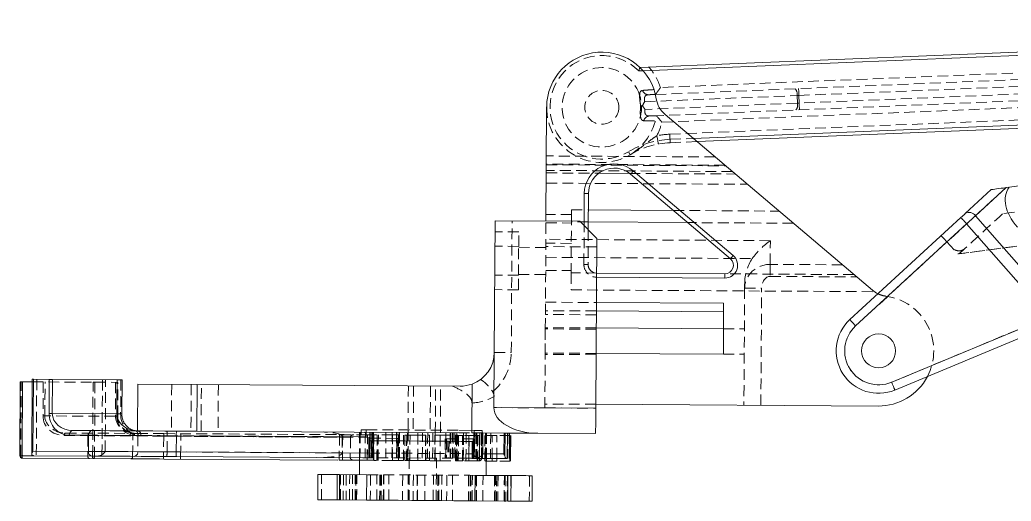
# Model space of a CAD drawing. Header units: millimetres. Extents: x 0 to 1189, y 0 to 841.
# Drawn here: x 388.4 to 505.3, y 508.9 to 565.6 of the extents above; entities that cross this region are included whole.
import ezdxf

# ---------------------------------------------------------------- set-up
doc = ezdxf.new("R2010")
doc.units = ezdxf.units.MM
doc.linetypes.add('HIDDEN', pattern=[1.905, 1.27, -0.635])

msp = doc.modelspace()

# ---------------------------------------------------------------- linework, layer by layer
at = {"color": 7, "linetype": 'Continuous', "lineweight": 15}
for p, q in [((461.53, 559.95), (599.04, 565.57)), ((599.23, 565.17), (461.9, 559.57)), ((467.81, 551.6), (583.73, 556.33)), ((450.53, 555.3), (450.45, 541.85)), ((579.4, 555.76), (468.26, 551.22)), ((464.48, 554.42), (488.95, 533.7)), ((456.67, 547.5), (460.3, 547.47)), ((472.19, 537.41), (460.41, 547.39)), ((460.73, 547.77), (472.51, 537.79)), ((504.69, 545.8), (501.09, 542.48)), ((505.07, 545.85), (504.69, 545.8)), ((455.47, 545.11), (455.44, 540.82)), ((499.88, 542.75), (502.93, 545.56)), ((486.28, 530.25), (499.36, 542.28)), ((501.09, 542.48), (510.88, 531.31)), ((444.45, 541.89), (444.36, 526.39)), ((444.45, 541.89), (454.45, 541.83)), ((456.44, 539.82), (454.45, 541.83)), ((500.04, 541.54), (486.95, 529.51)), ((509.66, 530.56), (500.04, 541.54)), ((456.44, 539.82), (456.32, 519.82)), ((456.41, 535.74), (471.54, 535.65)), ((471.54, 535.15), (456.41, 535.24)), ((456.39, 532.27), (471.39, 532.18)), ((471.36, 526.18), (471.39, 532.18)), ((471.39, 531.18), (456.39, 531.27)), ((491.2, 522.87), (509.66, 530.56)), ((510.05, 529.63), (491.58, 521.95)), ((471.37, 529.18), (456.38, 529.27)), ((444.36, 526.39), (444.32, 519.89)), ((471.36, 526.18), (456.36, 526.27)), ((388.48, 522.93), (388.43, 514.23)), ((388.75, 522.92), (388.7, 514.22)), ((388.75, 522.92), (389.89, 522.92)), ((389.89, 523.22), (389.84, 514.42)), ((390.02, 523.22), (389.97, 514.77)), ((390.02, 523.22), (391.89, 523.21)), ((391.87, 519.21), (391.89, 523.21)), ((392.27, 523.2), (392.25, 519.2)), ((392.27, 523.2), (399.89, 523.16)), ((399.87, 519.16), (399.89, 523.16)), ((400.45, 519.15), (400.48, 523.15)), ((402.33, 522.64), (402.3, 517.14)), ((402.33, 522.64), (409.33, 522.6)), ((409.3, 517.1), (409.33, 522.6)), ((409.33, 522.6), (440.33, 522.41)), ((441.74, 522.66), (441.7, 517.2)), ((489.62, 520.07), (456.32, 520.27)), ((392.25, 519.2), (399.87, 519.16)), ((444.32, 519.89), (456.32, 519.82)), ((396.53, 516.63), (394.25, 516.64)), ((394.67, 517.19), (396.95, 517.17)), ((396.52, 514.73), (396.53, 516.63)), ((406.88, 516.57), (406.87, 514.66)), ((429.26, 516.43), (406.88, 516.57)), ((406.89, 517.11), (409.3, 517.1)), ((409.3, 517.1), (440.17, 516.91)), ((429.27, 516.98), (429.26, 516.43)), ((440.18, 517.21), (441.98, 517.2)), ((441.97, 514.45), (441.99, 516.9)), ((441.98, 517.2), (441.98, 516.9)), ((441.98, 517.2), (442.18, 517.2)), ((441.99, 516.9), (441.98, 516.9)), ((442.63, 514.06), (442.65, 516.9)), ((443, 514.45), (443.02, 516.9)), ((445.51, 516.88), (443.02, 516.9)), ((445.51, 516.88), (445.49, 514.43)), ((445.62, 516.88), (445.6, 514.23)), ((445.91, 516.88), (445.89, 513.88)), ((445.91, 516.88), (449.5, 516.86)), ((446.16, 516.88), (446.15, 513.88)), ((446.19, 513.58), (446.21, 516.58)), ((446.27, 513.88), (446.29, 516.58)), ((456.3, 516.82), (449.5, 516.86)), ((429.6, 515.98), (429.58, 513.98)), ((429.68, 515.98), (429.66, 513.98)), ((441.74, 515.9), (441.73, 513.9)), ((441.84, 513.9), (441.85, 515.9)), ((389.97, 514.77), (396.52, 514.73)), ((396.93, 514.17), (390.04, 514.22)), ((443, 514.45), (445.49, 514.43)), ((397.04, 513.87), (388.72, 513.92)), ((401.53, 513.85), (397.04, 513.87)), ((425.9, 513.7), (405.4, 513.82)), ((428.87, 513.98), (406.89, 514.11)), ((426.08, 514), (426.08, 513.7)), ((426.47, 514), (426.47, 513.7)), ((428.47, 513.98), (428.46, 511.98)), ((445.78, 513.88), (442.7, 513.9)), ((443.4, 511.89), (443.41, 513.89)), ((443.41, 513.59), (444.11, 513.59)), ((444.11, 513.59), (444.11, 513.89)), ((444.64, 513.59), (444.64, 513.89)), ((444.99, 513.59), (446.19, 513.58)), ((423.54, 509.01), (423.56, 512.01)), ((425.83, 509), (425.85, 512)), ((426.11, 509), (426.12, 512)), ((426.12, 512), (429.33, 511.98)), ((429.31, 508.98), (429.33, 511.98)), ((442.07, 508.9), (442.09, 511.9)), ((442.09, 511.9), (445.95, 511.88)), ((445.94, 508.88), (445.95, 511.88)), ((446.34, 511.88), (446.32, 508.88)), ((448.81, 508.86), (448.83, 511.86)), ((426.11, 509), (429.31, 508.98)), ((442.07, 508.9), (445.94, 508.88))]:
    msp.add_line(p, q, dxfattribs=at)
at = {"color": 7, "linetype": 'HIDDEN', "lineweight": 0}
for p, q in [((463.35, 556.77), (597.48, 562.25)), ((596.83, 563.02), (463.95, 557.6)), ((480.26, 556.66), (598.21, 561.48)), ((461.38, 559.54), (461.53, 559.95)), ((598.25, 560.58), (480.3, 555.76)), ((461.9, 559.57), (461.38, 559.54)), ((597.59, 559.75), (463.46, 554.27)), ((464.12, 553.5), (596.99, 558.93)), ((597.65, 557.5), (465.04, 552.09)), ((462.09, 555.92), (480.05, 556.65)), ((480.05, 556.65), (480.09, 555.75)), ((480.3, 555.76), (480.26, 556.66)), ((480.09, 555.75), (462.13, 555.02)), ((465.07, 551.49), (467.81, 551.6)), ((465.08, 551.09), (465.07, 551.49)), ((468.26, 551.22), (465.08, 551.09)), ((470.39, 549.41), (450.5, 549.53)), ((460.16, 550.03), (460.36, 549.68)), ((471.54, 548.44), (450.49, 548.57)), ((450.49, 548.49), (471.63, 548.37)), ((472.42, 547.69), (450.49, 547.83)), ((450.49, 547.53), (456.67, 547.5)), ((460.3, 547.47), (472.77, 547.4)), ((450.48, 546.33), (474.2, 546.19)), ((486.95, 529.51), (504.66, 545.79)), ((530.24, 546.18), (504.27, 542.71)), ((453.46, 542.63), (450.46, 542.65)), ((453.46, 542.63), (453.41, 535.75)), ((453.46, 543.18), (453.46, 542.63)), ((453.46, 543.18), (455.46, 543.17)), ((465.46, 543.11), (477.93, 543.03)), ((446.36, 526.38), (446.45, 541.88)), ((450.38, 530.85), (450.45, 541.85)), ((450.45, 541.65), (453.45, 541.63)), ((455.45, 541.75), (453.45, 541.76)), ((454.92, 536.75), (454.95, 541.33)), ((479.61, 541.61), (467.14, 541.68)), ((447.24, 540.58), (444.44, 540.6)), ((447.23, 538.88), (447.24, 540.58)), ((455.44, 540.82), (455.42, 536.74)), ((447.23, 538.88), (444.43, 538.89)), ((447.21, 535.47), (447.23, 538.88)), ((450.43, 538.75), (447.23, 538.77)), ((456.43, 538.82), (450.43, 538.85)), ((476.9, 539.55), (450.44, 539.71)), ((453.44, 539.23), (450.44, 539.25)), ((476.88, 536.76), (476.9, 539.55)), ((486.95, 529.51), (497.72, 539.41)), ((497.72, 539.41), (499.04, 537.98)), ((499.04, 537.98), (513.03, 539.85)), ((513.03, 539.85), (499.13, 537.99)), ((450.43, 537.59), (474.77, 537.44)), ((485.4, 536.71), (476.88, 536.76)), ((447.21, 535.47), (444.41, 535.49)), ((447.2, 533.77), (447.21, 535.47)), ((447.21, 535.57), (450.41, 535.55)), ((450.42, 536.05), (453.42, 536.03)), ((456.41, 535.74), (453.41, 535.75)), ((486.76, 535.55), (471.54, 535.65)), ((476.88, 535.34), (487.08, 535.28)), ((473.87, 534.45), (473.87, 533.95)), ((447.2, 533.77), (444.4, 533.78)), ((453.4, 533.75), (489.16, 533.54)), ((473.87, 533.95), (473.78, 520.16)), ((475.78, 520.15), (475.87, 533.94)), ((450.39, 532.3), (456.39, 532.27)), ((450.37, 529.15), (450.38, 530.85)), ((456.38, 530.82), (450.38, 530.85)), ((456.39, 531.27), (450.39, 531.3)), ((511.42, 531.29), (491.2, 522.87)), ((450.36, 526.15), (450.37, 529.15)), ((450.37, 529.15), (450.36, 526.3)), ((456.37, 529.12), (450.37, 529.15)), ((456.38, 529.27), (450.38, 529.3)), ((471.37, 529.18), (473.84, 529.16)), ((450.32, 519.85), (450.36, 526.15)), ((456.36, 526.27), (450.36, 526.3)), ((456.36, 526.12), (450.36, 526.15)), ((471.36, 526.18), (473.82, 526.16)), ((388.53, 514.23), (388.59, 522.93)), ((389.89, 522.92), (397.06, 522.87)), ((390.42, 523.21), (390.37, 514.21)), ((391.19, 522.91), (391.16, 518.91)), ((391.38, 518.91), (391.4, 522.91)), ((397.01, 514.17), (397.06, 522.87)), ((397.28, 522.87), (397.23, 514.17)), ((397.28, 522.87), (399.88, 522.86)), ((398.17, 523.17), (398.11, 514.33)), ((398.49, 514.72), (398.54, 523.17)), ((399.72, 522.86), (399.69, 518.86)), ((399.86, 518.86), (399.88, 522.86)), ((399.97, 518.86), (399.99, 522.86)), ((400.34, 523.15), (400.31, 519.15)), ((406.33, 522.62), (406.3, 517.12)), ((408.63, 522.6), (408.6, 517.1)), ((409.8, 517.1), (409.83, 522.6)), ((411.83, 522.59), (411.8, 517.09)), ((434.23, 522.45), (434.2, 516.95)), ((434.83, 522.45), (434.8, 516.95)), ((436.83, 522.43), (436.8, 516.93)), ((437.4, 516.93), (437.43, 522.43)), ((438, 516.93), (438.03, 522.43)), ((456.32, 520.27), (450.32, 520.3)), ((399.69, 518.86), (391.38, 518.91)), ((450.32, 519.85), (444.32, 519.89)), ((450.32, 519.85), (456.32, 519.82)), ((393.64, 516.59), (396.45, 516.58)), ((393.83, 516.89), (402.24, 516.84)), ((396.45, 516.58), (396.44, 514.18)), ((401.55, 516.91), (402.24, 516.84)), ((401.72, 514.15), (401.74, 516.61)), ((402.39, 516.54), (401.74, 516.61)), ((402.35, 516.62), (402.33, 514.69)), ((402.35, 516.62), (402.7, 516.59)), ((405.42, 516.82), (425.92, 516.7)), ((405.78, 514.67), (405.79, 516.57)), ((405.79, 516.57), (426.44, 516.45)), ((426.1, 516.7), (426.08, 514)), ((426.49, 516.7), (426.47, 514)), ((428.46, 516.98), (428.45, 513.98)), ((428.54, 516.98), (428.52, 513.98)), ((428.68, 516.98), (428.67, 516.68)), ((428.68, 517.28), (428.68, 516.98)), ((429.16, 516.98), (429.14, 513.98)), ((429.27, 517.28), (429.27, 516.98)), ((429.27, 517.28), (440.18, 517.21)), ((429.38, 513.68), (429.4, 516.68)), ((429.39, 513.68), (429.4, 516.68)), ((429.66, 513.98), (429.68, 516.98)), ((429.74, 516.98), (429.73, 516.38)), ((429.9, 513.98), (429.92, 516.98)), ((430.02, 516.98), (430, 513.98)), ((430.1, 513.97), (430.12, 516.97)), ((430.14, 516.67), (430.13, 513.67)), ((430.14, 513.67), (430.16, 516.67)), ((430.54, 516.67), (430.52, 513.67)), ((430.53, 513.67), (430.55, 516.67)), ((430.67, 513.67), (430.69, 516.67)), ((431.58, 516.97), (431.56, 513.97)), ((432.29, 513.96), (432.31, 516.96)), ((432.35, 513.66), (432.37, 516.66)), ((432.83, 516.96), (432.81, 513.96)), ((432.87, 516.96), (432.85, 513.96)), ((433.07, 516.66), (433.05, 513.66)), ((433.14, 513.96), (433.16, 516.96)), ((433.2, 516.96), (433.18, 513.96)), ((433.18, 513.96), (433.2, 516.96)), ((433.64, 513.65), (433.66, 516.65)), ((433.83, 516.65), (433.81, 513.65)), ((434.03, 516.65), (434.01, 513.65)), ((434.03, 513.65), (434.04, 516.65)), ((434.11, 516.95), (434.09, 513.95)), ((434.2, 517.25), (434.18, 513.95)), ((434.4, 513.65), (434.42, 516.65)), ((435.34, 516.94), (435.32, 513.94)), ((435.33, 513.64), (435.35, 516.64)), ((435.87, 513.94), (435.88, 516.94)), ((436.23, 513.64), (436.25, 516.64)), ((436.25, 516.64), (436.23, 513.64)), ((436.28, 513.64), (436.29, 516.64)), ((436.51, 516.94), (436.49, 513.94)), ((436.72, 516.63), (436.71, 513.64)), ((437.09, 513.93), (437.11, 516.93)), ((437.33, 513.63), (437.34, 516.63)), ((437.38, 513.93), (437.4, 517.23)), ((437.99, 516.63), (437.97, 513.63)), ((438.64, 516.92), (438.62, 513.92)), ((439.17, 516.92), (439.15, 513.92)), ((439.22, 516.92), (439.21, 513.92)), ((439.42, 513.92), (439.44, 516.92)), ((439.52, 516.92), (439.5, 513.92)), ((439.7, 513.92), (439.72, 516.92)), ((439.79, 513.62), (439.81, 516.62)), ((439.92, 516.62), (439.9, 513.62)), ((439.96, 516.92), (439.94, 513.92)), ((439.99, 513.62), (440.01, 516.62)), ((440.13, 516.61), (440.11, 513.61)), ((440.17, 516.91), (441.7, 516.9)), ((440.6, 513.61), (440.61, 516.61)), ((440.63, 513.61), (440.65, 516.61)), ((440.69, 513.91), (440.71, 516.91)), ((440.7, 513.61), (440.72, 516.61)), ((441.04, 516.91), (441.02, 513.91)), ((441.36, 516.61), (441.35, 513.61)), ((441.7, 517.2), (441.7, 516.9)), ((441.7, 516.9), (441.98, 516.9)), ((441.94, 516.9), (441.92, 513.9)), ((441.99, 513.9), (442.01, 516.9)), ((442.19, 516.9), (442.17, 513.9)), ((442.3, 516.9), (442.28, 513.9)), ((442.34, 516.6), (442.32, 513.6)), ((442.38, 516.6), (442.36, 513.6)), ((442.58, 513.6), (442.59, 516.6)), ((442.62, 513.6), (442.64, 516.6)), ((442.83, 513.9), (442.85, 516.9)), ((442.86, 516.6), (442.85, 513.9)), ((442.89, 516.9), (442.87, 513.9)), ((442.89, 516.9), (442.87, 513.9)), ((442.91, 513.9), (442.92, 516.9)), ((442.92, 516.6), (442.93, 516.9)), ((442.93, 516.9), (442.93, 517.2)), ((442.97, 513.9), (442.99, 516.9)), ((443.25, 516.6), (443.23, 513.6)), ((443.31, 516.9), (443.29, 513.9)), ((443.33, 513.9), (443.34, 516.9)), ((443.44, 516.89), (443.42, 513.89)), ((443.43, 513.89), (443.44, 516.59)), ((443.93, 516.89), (443.91, 513.89)), ((444.11, 513.89), (444.12, 516.59)), ((444.64, 513.89), (444.66, 516.59)), ((445.01, 516.59), (446.21, 516.58)), ((445.68, 516.88), (445.91, 516.88)), ((445.97, 516.88), (445.96, 513.88)), ((405.39, 516.52), (405.37, 514.12)), ((427.4, 516.39), (405.39, 516.52)), ((407.38, 514.11), (407.4, 516.51)), ((407.4, 516.51), (429.73, 516.38)), ((426.44, 516.45), (426.43, 514.55)), ((427.4, 516.39), (427.38, 513.99)), ((429.58, 516.28), (429.56, 513.98)), ((432.87, 516.26), (429.58, 516.28)), ((429.73, 516.28), (429.72, 513.98)), ((429.89, 515.98), (429.88, 513.98)), ((430.03, 515.98), (430.02, 513.98)), ((430.12, 515.97), (430.11, 513.97)), ((432.87, 516.26), (432.86, 513.96)), ((433.03, 516.26), (432.87, 516.26)), ((432.89, 515.96), (432.88, 513.96)), ((433.03, 516.26), (433.02, 513.96)), ((433.03, 515.96), (433.02, 513.96)), ((438.56, 516.22), (438.55, 513.92)), ((441.86, 516.2), (438.56, 516.22)), ((438.72, 516.22), (438.71, 513.92)), ((438.88, 515.92), (438.87, 513.92)), ((439.02, 515.92), (439.01, 513.92)), ((441.38, 515.91), (441.37, 513.91)), ((441.86, 516.2), (441.84, 513.9)), ((441.85, 515.9), (441.87, 515.9)), ((442.01, 516.2), (441.86, 516.2)), ((441.87, 515.9), (441.86, 513.9)), ((441.87, 515.9), (442.01, 515.9)), ((442.01, 516.2), (442, 513.9)), ((442.01, 515.9), (442, 513.9)), ((390.04, 514.22), (388.53, 514.23)), ((402.33, 514.69), (398.49, 514.72)), ((426.43, 514.55), (405.78, 514.67)), ((429.59, 514.53), (441.84, 514.45)), ((441.37, 513.91), (430.11, 513.97)), ((434.18, 513.95), (434.18, 513.65)), ((434.34, 513.95), (434.31, 508.95)), ((435.33, 513.64), (436.23, 513.64)), ((437.38, 513.63), (437.38, 513.93)), ((437.51, 508.93), (437.54, 513.93)), ((443.23, 513.6), (443.76, 513.59)), ((423.97, 509.01), (423.99, 512.01)), ((426.21, 512), (426.19, 509)), ((426.21, 509), (426.23, 512)), ((426.57, 512), (426.55, 509)), ((426.9, 511.99), (426.88, 508.99)), ((427.29, 508.99), (427.31, 511.99)), ((427.64, 508.99), (427.66, 511.99)), ((427.94, 508.99), (427.96, 511.99)), ((428.03, 511.99), (428.01, 508.99)), ((428.13, 508.99), (428.15, 511.99)), ((429.76, 511.98), (429.51, 511.98)), ((429.76, 511.98), (429.74, 508.98)), ((430.5, 508.97), (430.52, 511.97)), ((430.86, 511.97), (430.84, 508.97)), ((431, 511.97), (430.98, 508.97)), ((431.05, 511.97), (431.03, 508.97)), ((431.27, 508.97), (431.29, 511.97)), ((431.32, 508.97), (431.34, 511.97)), ((431.92, 508.96), (431.94, 511.96)), ((433.56, 511.95), (433.54, 508.95)), ((434.19, 508.95), (434.21, 511.95)), ((434.82, 511.95), (434.8, 508.95)), ((435.28, 511.94), (435.27, 508.94)), ((435.3, 508.94), (435.32, 511.94)), ((435.3, 508.94), (435.32, 511.94)), ((436.18, 511.94), (436.17, 508.94)), ((437.16, 508.93), (437.18, 511.93)), ((437.72, 511.93), (437.7, 508.93)), ((437.73, 511.93), (437.71, 508.93)), ((437.82, 508.93), (437.83, 511.93)), ((438.14, 508.93), (438.16, 511.93)), ((438.75, 511.92), (438.74, 508.92)), ((439.42, 508.92), (439.44, 511.92)), ((441.33, 511.91), (441.31, 508.91)), ((441.53, 511.91), (441.51, 508.91)), ((441.61, 511.91), (441.6, 508.91)), ((441.75, 508.9), (441.77, 511.9)), ((442.21, 508.9), (442.23, 511.9)), ((442.26, 511.9), (442.24, 508.9)), ((442.24, 508.9), (442.26, 511.9)), ((443.01, 508.9), (443.03, 511.9)), ((444.4, 511.89), (444.38, 508.89)), ((444.47, 508.89), (444.49, 511.89)), ((444.64, 511.89), (444.62, 508.89)), ((444.8, 511.89), (444.78, 508.89)), ((445.52, 508.88), (445.54, 511.88)), ((445.72, 511.88), (445.54, 511.88)), ((445.65, 511.88), (445.64, 508.88)), ((445.9, 511.88), (445.88, 508.88)), ((445.89, 508.88), (445.91, 511.88)), ((446.32, 511.88), (446.3, 508.88)), ((448.5, 511.86), (448.48, 508.86)), ((429.74, 508.98), (429.49, 508.98)), ((445.7, 508.88), (445.52, 508.88))]:
    msp.add_line(p, q, dxfattribs=at)
at = {"color": 8, "linetype": 'Continuous', "lineweight": 15}
for p, q in [((454.95, 541.33), (454.97, 545.12)), ((455.46, 543.17), (465.46, 543.11)), ((467.14, 541.68), (455.45, 541.75)), ((388.7, 514.22), (390.04, 514.22)), ((406.87, 514.66), (429.59, 514.53)), ((441.84, 514.45), (441.97, 514.45))]:
    msp.add_line(p, q, dxfattribs=at)
at = {"color": 7, "linetype": 'HIDDEN', "lineweight": 0, "flags": 128}
for points in [[(480.23, 557.46), (480.23, 557.45), (480.23, 557.4), (480.23, 557.33), (480.24, 557.23), (480.24, 557.11), (480.25, 556.97), (480.25, 556.82), (480.26, 556.66)], [(480.05, 556.65), (480.08, 556.65), (480.1, 556.66), (480.13, 556.66), (480.16, 556.66), (480.18, 556.66), (480.21, 556.66), (480.23, 556.66), (480.26, 556.66)], [(480.09, 555.75), (480.11, 555.76), (480.14, 555.76), (480.17, 555.76), (480.19, 555.76), (480.22, 555.76), (480.24, 555.76), (480.27, 555.76), (480.3, 555.76)], [(480.3, 555.76), (480.3, 555.61), (480.31, 555.46), (480.31, 555.32), (480.32, 555.2), (480.32, 555.1), (480.33, 555.02), (480.33, 554.98), (480.33, 554.96)], [(463.7, 550.93), (463.7, 550.95), (463.69, 551.01), (463.67, 551.1), (463.65, 551.22), (463.62, 551.37), (463.59, 551.54), (463.56, 551.73), (463.52, 551.92)], [(465.08, 551.09), (465.08, 551.11), (465.08, 551.16), (465.08, 551.26), (465.07, 551.38), (465.06, 551.53), (465.06, 551.71), (465.05, 551.89), (465.04, 552.09)], [(504.27, 542.71), (504.18, 542.64), (503.94, 542.41), (503.54, 542.04), (502.99, 541.54), (502.33, 540.93), (501.56, 540.22), (500.71, 539.44), (499.81, 538.61)], [(497.72, 539.41), (497.59, 539.55), (497.46, 539.69), (497.34, 539.82), (497.24, 539.93), (497.16, 540.02), (497.09, 540.09), (497.06, 540.13), (497.04, 540.15)], [(499.81, 538.61), (499.58, 538.41), (499.36, 538.2), (499.13, 537.99)], [(454.92, 536.75), (455.02, 536.75), (455.11, 536.74), (455.2, 536.74), (455.27, 536.74), (455.34, 536.74), (455.38, 536.74), (455.41, 536.74), (455.42, 536.74)], [(476.88, 536.76), (476.88, 536.61), (476.88, 536.46), (476.88, 536.29), (476.88, 536.11), (476.88, 535.93), (476.88, 535.74), (476.88, 535.54), (476.88, 535.34)], [(453.41, 535.75), (453.41, 535.36), (453.41, 534.99), (453.41, 534.64), (453.41, 534.34), (453.4, 534.09), (453.4, 533.91), (453.4, 533.79), (453.4, 533.75)], [(473.87, 533.95), (473.91, 533.95), (474.02, 533.95), (474.2, 533.95), (474.45, 533.95), (474.76, 533.94), (475.1, 533.94), (475.48, 533.94), (475.87, 533.94)], [(486.28, 530.25), (486.29, 530.23), (486.33, 530.19), (486.39, 530.12), (486.47, 530.03), (486.58, 529.92), (486.69, 529.79), (486.82, 529.65), (486.95, 529.51)], [(486.28, 530.25), (486.29, 530.23), (486.33, 530.19), (486.39, 530.12), (486.47, 530.03), (486.58, 529.92), (486.69, 529.79), (486.82, 529.65), (486.95, 529.51)], [(444.36, 526.39), (444.4, 526.39), (444.51, 526.39), (444.69, 526.39), (444.94, 526.39), (445.25, 526.38), (445.59, 526.38), (445.97, 526.38), (446.36, 526.38)], [(397.06, 522.87), (397.09, 522.87), (397.12, 522.87), (397.15, 522.87), (397.18, 522.87), (397.21, 522.87), (397.23, 522.87), (397.26, 522.87), (397.28, 522.87)], [(399.88, 522.86), (399.94, 522.86), (399.98, 522.86), (399.99, 522.86)], [(491.58, 521.95), (491.57, 521.97), (491.55, 522.02), (491.52, 522.11), (491.47, 522.22), (491.41, 522.36), (491.34, 522.52), (491.27, 522.69), (491.2, 522.87)], [(491.58, 521.95), (491.57, 521.97), (491.55, 522.02), (491.52, 522.11), (491.47, 522.22), (491.41, 522.36), (491.34, 522.52), (491.27, 522.69), (491.2, 522.87)], [(391.38, 518.91), (391.35, 518.91), (391.32, 518.91), (391.29, 518.91), (391.26, 518.91), (391.24, 518.91), (391.21, 518.91), (391.18, 518.91), (391.16, 518.91)], [(399.69, 518.86), (399.78, 518.86), (399.85, 518.86), (399.86, 518.86)], [(399.97, 518.86), (399.95, 518.86), (399.92, 518.86), (399.86, 518.86)], [(393.83, 516.89), (393.8, 516.89), (393.76, 516.87), (393.73, 516.84), (393.7, 516.81), (393.67, 516.76), (393.65, 516.71), (393.64, 516.65), (393.64, 516.59)], [(396.64, 516.88), (396.61, 516.87), (396.57, 516.85), (396.54, 516.83), (396.51, 516.79), (396.48, 516.74), (396.47, 516.69), (396.45, 516.64), (396.45, 516.58)], [(396.45, 516.58), (397.62, 516.57), (398.88, 516.56), (400.2, 516.56), (401.58, 516.55), (403.01, 516.54), (404.46, 516.53), (405.93, 516.52), (407.4, 516.51)], [(401.55, 516.91), (401.6, 516.91), (401.64, 516.9), (401.67, 516.88), (401.7, 516.84), (401.72, 516.79), (401.74, 516.74), (401.74, 516.68), (401.74, 516.61)], [(401.93, 517.17), (402.02, 517.17), (402.1, 517.14), (402.18, 517.09), (402.24, 517.03), (402.29, 516.94), (402.33, 516.84), (402.34, 516.73), (402.35, 516.62)], [(402.24, 516.84), (402.27, 516.84), (402.3, 516.82), (402.33, 516.79), (402.35, 516.75), (402.37, 516.71), (402.38, 516.66), (402.39, 516.6), (402.39, 516.54)], [(402.24, 516.84), (402.61, 516.84), (402.98, 516.84), (403.37, 516.84), (403.77, 516.83), (404.18, 516.83), (404.59, 516.83), (405, 516.83), (405.42, 516.82)], [(405.39, 516.52), (405, 516.53), (404.61, 516.53), (404.22, 516.53), (403.84, 516.53), (403.46, 516.54), (403.09, 516.54), (402.74, 516.54), (402.39, 516.54)], [(402.7, 516.59), (403.03, 516.59), (403.38, 516.59), (403.75, 516.58), (404.13, 516.58), (404.53, 516.58), (404.95, 516.58), (405.37, 516.57), (405.79, 516.57)], [(428.68, 517.28), (428.8, 517.28), (429.27, 517.28)], [(430.16, 516.67), (430.06, 516.68), (429.97, 516.68), (429.87, 516.68), (429.78, 516.68), (429.68, 516.68), (429.59, 516.68), (429.49, 516.68), (429.4, 516.68)], [(432.37, 516.66), (432.42, 516.66), (432.49, 516.66), (432.57, 516.66), (432.67, 516.66), (432.76, 516.66), (432.87, 516.66), (432.97, 516.66), (433.07, 516.66)], [(435.35, 516.64), (435.23, 516.64), (435.11, 516.64), (435, 516.65), (434.88, 516.65), (434.77, 516.65), (434.65, 516.65), (434.54, 516.65), (434.42, 516.65)], [(436.47, 516.64), (436.53, 516.64), (436.62, 516.64), (436.72, 516.63)], [(437.34, 516.63), (437.45, 516.63), (437.55, 516.63), (437.65, 516.63), (437.74, 516.63), (437.83, 516.63), (437.9, 516.63), (437.95, 516.63), (437.99, 516.63)], [(440.65, 516.61), (440.55, 516.61), (440.44, 516.61), (440.34, 516.61), (440.24, 516.61), (440.13, 516.61), (440.02, 516.62), (439.92, 516.62), (439.81, 516.62)], [(440.86, 516.61), (440.89, 516.61), (440.99, 516.61), (441.09, 516.61), (441.19, 516.61), (441.28, 516.61), (441.36, 516.61)], [(442.18, 517.2), (442.62, 517.2), (442.91, 517.2), (442.93, 517.2)], [(444.66, 516.59), (444.59, 516.59), (444.53, 516.59), (444.47, 516.59), (444.4, 516.59), (444.33, 516.59), (444.26, 516.59), (444.19, 516.59), (444.12, 516.59)], [(388.53, 514.23), (388.54, 514.17), (388.55, 514.11), (388.56, 514.06), (388.59, 514.01), (388.62, 513.98), (388.65, 513.95), (388.69, 513.93), (388.72, 513.92)], [(405.78, 514.67), (405.29, 514.67), (404.81, 514.68), (404.34, 514.68), (403.89, 514.68), (403.46, 514.69), (403.06, 514.69), (402.68, 514.69), (402.33, 514.69)], [(396.44, 514.18), (396.44, 514.12), (396.45, 514.06), (396.47, 514.01), (396.49, 513.97), (396.52, 513.93), (396.55, 513.9), (396.59, 513.88), (396.63, 513.88)], [(430.14, 513.67), (430.05, 513.68), (429.95, 513.68), (429.85, 513.68), (429.76, 513.68), (429.66, 513.68), (429.57, 513.68), (429.48, 513.68), (429.38, 513.68)], [(430.11, 513.97), (429.97, 513.98), (429.85, 513.98), (429.74, 513.98), (429.66, 513.98)], [(433.05, 513.66), (432.95, 513.66), (432.85, 513.66), (432.75, 513.66), (432.65, 513.66), (432.55, 513.66), (432.47, 513.66), (432.4, 513.66), (432.35, 513.66)], [(433.64, 513.65), (433.57, 513.65), (433.49, 513.65), (433.42, 513.65), (433.34, 513.66), (433.27, 513.66), (433.2, 513.66), (433.12, 513.66), (433.05, 513.66)], [(435.33, 513.64), (435.21, 513.64), (435.1, 513.64), (434.98, 513.65), (434.86, 513.65), (434.75, 513.65), (434.63, 513.65), (434.52, 513.65), (434.4, 513.65)], [(436.71, 513.64), (436.61, 513.64), (436.51, 513.64), (436.43, 513.64), (436.35, 513.64), (436.3, 513.64), (436.26, 513.64), (436.23, 513.64), (436.23, 513.64)], [(437.33, 513.63), (437.25, 513.63), (437.17, 513.63), (437.09, 513.63), (437.02, 513.63), (436.94, 513.63), (436.86, 513.63), (436.78, 513.63), (436.71, 513.64)], [(437.97, 513.63), (437.93, 513.63), (437.88, 513.63), (437.81, 513.63), (437.72, 513.63), (437.63, 513.63), (437.53, 513.63), (437.43, 513.63), (437.33, 513.63)], [(440.63, 513.61), (440.53, 513.61), (440.43, 513.61), (440.32, 513.61), (440.22, 513.61), (440.11, 513.61), (440.01, 513.62), (439.9, 513.62), (439.79, 513.62)], [(441.35, 513.61), (441.26, 513.61), (441.17, 513.61), (441.07, 513.61), (440.97, 513.61), (440.87, 513.61), (440.84, 513.61)], [(441.73, 513.9), (441.72, 513.9), (441.62, 513.91), (441.5, 513.91), (441.37, 513.91)], [(442.09, 511.9), (441.47, 511.91), (440.22, 511.91), (438.77, 511.92), (437.17, 511.93), (435.51, 511.94), (433.88, 511.95), (432.34, 511.96), (430.98, 511.97), (429.87, 511.98), (429.33, 511.98)]]:
    msp.add_lwpolyline(points, dxfattribs=at)
at = {"color": 7, "linetype": 'Continuous', "lineweight": 15, "flags": 128}
for points in [[(460.41, 547.39), (460.42, 547.39), (460.43, 547.41), (460.46, 547.45), (460.5, 547.5), (460.55, 547.55), (460.61, 547.62), (460.67, 547.69), (460.73, 547.77)], [(504.69, 545.8), (504.39, 545.75), (504.09, 545.72), (503.81, 545.68), (503.56, 545.64), (503.35, 545.62), (503.17, 545.59), (503.04, 545.57), (502.96, 545.56), (502.93, 545.56)], [(454.97, 545.12), (455.07, 545.12), (455.16, 545.12), (455.25, 545.12), (455.32, 545.11), (455.39, 545.11), (455.43, 545.11), (455.46, 545.11), (455.47, 545.11)], [(499.36, 542.28), (499.5, 542.41), (499.64, 542.53), (499.77, 542.65), (499.88, 542.75)], [(499.36, 542.28), (499.37, 542.26), (499.41, 542.22), (499.47, 542.15), (499.56, 542.06), (499.66, 541.95), (499.78, 541.82), (499.9, 541.68), (500.04, 541.54)], [(501.09, 542.48), (500.86, 542.28), (500.61, 542.05), (500.33, 541.8), (500.04, 541.54)], [(472.19, 537.41), (472.2, 537.42), (472.22, 537.44), (472.25, 537.47), (472.29, 537.52), (472.33, 537.58), (472.39, 537.64), (472.45, 537.72), (472.51, 537.79)], [(471.54, 535.65), (471.54, 535.64), (471.54, 535.61), (471.54, 535.56), (471.54, 535.5), (471.54, 535.42), (471.54, 535.34), (471.54, 535.24), (471.54, 535.15)], [(486.28, 530.25), (486.29, 530.23), (486.33, 530.19), (486.39, 530.12), (486.47, 530.03), (486.58, 529.92), (486.69, 529.79), (486.82, 529.65), (486.95, 529.51)], [(388.48, 522.93), (388.48, 522.93), (388.49, 522.93), (388.53, 522.93), (388.59, 522.93), (388.67, 522.92), (388.75, 522.92)], [(389.89, 523.22), (389.9, 523.22), (389.94, 523.22), (390.02, 523.22)], [(391.89, 523.21), (391.93, 523.21), (391.97, 523.2), (392.01, 523.2), (392.06, 523.2), (392.11, 523.2), (392.16, 523.2), (392.22, 523.2), (392.27, 523.2)], [(399.89, 523.16), (400.06, 523.16), (400.2, 523.16), (400.33, 523.15), (400.42, 523.15), (400.47, 523.15), (400.48, 523.15)], [(491.58, 521.95), (491.57, 521.97), (491.55, 522.02), (491.52, 522.11), (491.47, 522.22), (491.41, 522.36), (491.34, 522.52), (491.27, 522.69), (491.2, 522.87)], [(392.25, 519.2), (392.19, 519.2), (392.14, 519.2), (392.09, 519.2), (392.04, 519.2), (391.99, 519.2), (391.95, 519.2), (391.9, 519.21), (391.87, 519.21)], [(456.32, 519.82), (456.31, 519.23), (456.31, 518.67), (456.31, 518.15), (456.31, 517.7), (456.3, 517.32), (456.3, 517.05), (456.3, 516.87), (456.3, 516.82)], [(406.88, 516.57), (405.41, 516.57), (403.97, 516.58), (402.57, 516.59), (401.21, 516.6), (399.92, 516.61), (398.7, 516.61), (397.57, 516.62), (396.53, 516.63)], [(396.95, 517.17), (397.94, 517.17), (399.03, 517.16), (400.21, 517.16), (401.45, 517.15), (402.76, 517.14), (404.11, 517.13), (405.5, 517.12), (406.91, 517.11)], [(442.65, 516.9), (442.56, 516.9), (442.48, 516.9), (442.39, 516.9), (442.3, 516.9), (442.21, 516.9), (442.13, 516.9), (442.05, 516.9), (441.99, 516.9)], [(445.91, 516.88), (445.88, 516.88), (445.84, 516.88), (445.81, 516.88), (445.77, 516.88), (445.74, 516.88), (445.7, 516.88), (445.66, 516.88), (445.62, 516.88)], [(429.6, 515.98), (429.6, 515.98), (429.62, 515.98), (429.68, 515.98)], [(429.68, 515.98), (430.79, 515.97), (432.2, 515.96), (433.81, 515.95), (435.53, 515.94), (437.29, 515.93), (438.96, 515.92), (440.48, 515.91), (441.74, 515.9)], [(441.74, 515.9), (441.81, 515.9), (441.85, 515.9), (441.85, 515.9)], [(396.52, 514.73), (397.55, 514.72), (398.69, 514.71), (399.9, 514.71), (401.2, 514.7), (402.55, 514.69), (403.96, 514.68), (405.4, 514.67), (406.87, 514.66)], [(406.89, 514.11), (405.48, 514.12), (404.09, 514.13), (402.74, 514.14), (401.43, 514.15), (400.19, 514.16), (399.01, 514.16), (397.92, 514.17), (396.93, 514.17)], [(397.23, 514.17), (397.23, 514.11), (397.22, 514.06), (397.2, 514.01), (397.17, 513.96), (397.14, 513.92), (397.11, 513.9), (397.07, 513.88), (397.04, 513.87)], [(401.53, 513.85), (401.57, 513.85), (401.6, 513.87), (401.64, 513.9), (401.67, 513.93), (401.69, 513.98), (401.71, 514.03), (401.72, 514.09), (401.72, 514.15)], [(405.4, 513.82), (404.88, 513.83), (404.36, 513.83), (403.85, 513.83), (403.34, 513.84), (402.85, 513.84), (402.39, 513.84), (401.94, 513.84), (401.53, 513.85)], [(426.47, 513.7), (426.42, 513.7), (426.36, 513.7), (426.31, 513.7), (426.26, 513.7), (426.22, 513.7), (426.17, 513.7), (426.12, 513.7), (426.08, 513.7)], [(428.87, 513.98), (428.93, 513.98), (429.66, 513.98)], [(441.73, 513.9), (442.62, 513.9), (442.7, 513.9)], [(444.64, 513.59), (444.58, 513.59), (444.51, 513.59), (444.45, 513.59), (444.38, 513.59), (444.31, 513.59), (444.25, 513.59), (444.18, 513.59), (444.11, 513.59)], [(445.89, 513.88), (445.88, 513.88), (445.86, 513.88), (445.85, 513.88), (445.84, 513.88), (445.82, 513.88), (445.81, 513.88), (445.79, 513.88), (445.78, 513.88)], [(425.85, 512), (425.95, 512), (426.03, 512), (426.11, 512), (426.12, 512)], [(445.95, 511.88), (445.99, 511.88), (446.06, 511.88), (446.14, 511.88), (446.23, 511.88), (446.34, 511.88)], [(426.11, 509), (426.09, 509), (426.02, 509), (425.93, 509), (425.83, 509)], [(429.31, 508.98), (430.28, 508.97), (431.53, 508.97), (433.02, 508.96), (434.65, 508.95), (436.34, 508.94), (438.02, 508.93), (439.58, 508.92), (440.96, 508.91), (442.07, 508.9)], [(446.32, 508.88), (446.22, 508.88), (446.12, 508.88), (446.04, 508.88), (445.97, 508.88), (445.94, 508.88)]]:
    msp.add_lwpolyline(points, dxfattribs=at)
at = {"color": 8, "linetype": 'Continuous', "lineweight": 15, "flags": 128}
for points in [[(399.87, 519.16), (400.03, 519.16), (400.18, 519.16), (400.31, 519.15), (400.4, 519.15), (400.44, 519.15), (400.45, 519.15)], [(388.7, 514.22), (388.61, 514.22), (388.54, 514.23), (388.48, 514.23), (388.44, 514.23), (388.43, 514.23), (388.43, 514.23)]]:
    msp.add_lwpolyline(points, dxfattribs=at)
at = {"color": 7, "linetype": 'HIDDEN', "lineweight": 0}
msp.add_circle((457.03, 555.26), 2, dxfattribs=at)
at = {"color": 7, "linetype": 'Continuous', "lineweight": 15}
msp.add_circle((489.66, 526.57), 2, dxfattribs=at)
for centre, radius, start, end in [((457.03, 555.26), 6.5, 8.7492, 179.6546), ((466.42, 556.71), 3, 188.7492, 229.7421), ((458.47, 545.1), 3.5, 49.7421, 179.6546), ((458.47, 545.1), 3, 49.7421, 179.6546), ((500.34, 541.98), 0.898, 33.8243, 120.9793), ((471.54, 536.65), 1.5, 269.6546, 49.7421), ((471.54, 536.65), 1, 269.6546, 49.7421), ((490.89, 535.99), 3, 229.7421, 244.0931), ((489.66, 526.57), 5, 132.5944, 292.5944), ((489.66, 526.57), 4, 132.5944, 292.5944), ((440.36, 526.41), 4, 290.1714, 359.6546), ((489.66, 526.57), 6.5, 269.6546, 332.3095), ((440.36, 526.41), 4, 269.6546, 290.1714), ((394.75, 516.7), 0.496, 99.1677, 186.7289), ((397.02, 516.69), 0.496, 99.166, 186.7307), ((409.36, 516.69), 2.49, 170.0958, 182.8103), ((388.73, 514.22), 0.3, 179.6546, 269.6546), ((389.58, 514.14), 0.882, 174.8135, 194.4619), ((397.01, 514.66), 0.496, 172.5792, 260.1416), ((409.34, 514.51), 2.48, 176.4924, 189.2194), ((397.89, 514.09), 0.882, 174.816, 194.465), ((406.25, 514.04), 0.882, 174.816, 194.465)]:
    msp.add_arc(centre, radius, start, end, dxfattribs=at)
at = {"color": 7, "linetype": 'HIDDEN', "lineweight": 0}
for centre, radius, start, end in [((457.03, 555.26), 6.1, 44.57, 300.8418), ((457.03, 555.26), 4.68, 17.7379, 346.9386), ((457.03, 555.26), 7.3, 18.6475, 40.3948), ((479.12, 556.8), 0.947, 350.97, 42.7278), ((457.03, 555.26), 4.68, 346.9386, 17.7379), ((462.53, 557.49), 0.752, 198.6727, 271.0975), ((457.03, 555.26), 6.5, 179.6546, 300.8418), ((479.17, 555.53), 0.947, 321.9484, 13.7068), ((457.03, 555.26), 6.5, 300.8418, 351.2508), ((462.7, 553.49), 0.752, 93.5767, 166.0055), ((457.03, 555.26), 7.3, 332.7316, 346.029), ((465.49, 541.1), 11, 92.3383, 100.3184), ((465.49, 541.1), 10.4, 92.3383, 120.8418), ((465.49, 541.1), 10, 92.3383, 120.8418), ((456.42, 536.74), 1.5, 179.6546, 269.6546), ((456.42, 536.74), 1, 179.6546, 269.6546), ((490.89, 535.99), 3, 244.0931, 262.539), ((489.66, 526.57), 6.5, 332.3095, 82.539), ((489.66, 526.57), 4, 132.5944, 292.5944), ((489.66, 526.57), 4, 132.5944, 292.5944), ((440.36, 526.41), 6, 309.2949, 359.6546), ((441.36, 526.41), 6, 273.4956, 299.6546), ((402.22, 516.67), 0.488, 350.82, 76.4923), ((406.27, 516.59), 0.882, 164.8372, 184.4983), ((403.31, 516.72), 2.48, 356.4941, 9.2177), ((406.52, 516.59), 0.883, 354.8151, 14.4603), ((401.84, 514.63), 0.496, 279.1667, 6.7299), ((403.3, 514.55), 2.48, 350.0885, 2.8174), ((406.5, 514.04), 0.883, 344.8536, 4.4823), ((440.14, 513.84), 0.883, 344.8503, 4.4913), ((442.53, 513.9), 0.298, 269.9775, 359.9696), ((442.55, 513.9), 0.299, 269.8976, 359.8995), ((444.68, 513.81), 1.25, 176.2366, 190.0102)]:
    msp.add_arc(centre, radius, start, end, dxfattribs=at)
at = {"color": 7, "linetype": 'Continuous', "lineweight": 15}
for centre, major_axis, ratio, start_param, end_param in [((513.16, 542.1), (8.41, -3.16), 0.535791, 3.004305, 3.926991), ((394.27, 519.19), (0.02, 2.55), 0.942503, 1.570796, 3.141593), ((394.68, 519.19), (2.43, -0.01), 0.82173, 3.141593, 4.712389), ((402.3, 519.14), (2.43, -0.01), 0.82173, 3.141593, 4.564487), ((449.51, 519.86), (5.2, -0.03), 0.57735, 3.141593, 4.712389)]:
    msp.add_ellipse(centre, major_axis=major_axis, ratio=ratio, start_param=start_param, end_param=end_param, dxfattribs=at)
at = {"color": 7, "linetype": 'HIDDEN', "lineweight": 0}
for centre, major_axis, ratio, start_param, end_param in [((476.89, 537.43), (2.79, 2.75), 0.414214, 1.178097, 1.963495), ((476.87, 534.43), (0.03, 4.24), 0.707107, 0.785398, 1.570796), ((476.87, 533.93), (3, -0.02), 0.942809, 1.570796, 3.141593), ((476.87, 533.93), (0.01, 1.41), 0.707107, 0, 1.570796), ((393.65, 518.89), (2.49, -0.02), 0.92301, 3.141593, 4.712389), ((393.85, 518.89), (2.47, -0.01), 0.811135, 3.141593, 4.712389), ((402.71, 519.14), (0.02, 2.55), 0.942503, 1.570796, 2.99369), ((402.16, 518.84), (2.47, -0.01), 0.811135, 3.141593, 4.469874), ((402.35, 518.84), (2.49, -0.02), 0.92301, 3.141593, 4.469874), ((397.57, 514.72), (0.776, -0.005), 0.708215, 4.712389, 5.497787), ((398.08, 514.72), (0.505, 0.499), 0.447388, 4.34767, 5.133068)]:
    msp.add_ellipse(centre, major_axis=major_axis, ratio=ratio, start_param=start_param, end_param=end_param, dxfattribs=at)
for points, knots in [([(463.35, 556.77), (463.36, 556.78), (463.37, 556.79), (463.45, 556.9), (463.58, 557.08), (463.76, 557.33), (463.89, 557.51), (463.95, 557.6), (463.95, 557.6)], [0, 0, 0, 0, 0.158364, 0.316143, 0.52584, 0.788805, 0.995949, 1, 1, 1, 1]), ([(461.82, 557.25), (461.75, 557.23), (461.61, 557.19), (461.51, 556.97), (461.5, 556.77), (461.49, 556.69)], [0, 0, 0, 0, 0.425338, 0.764986, 1, 1, 1, 1]), ([(461.49, 556.69), (461.49, 556.65), (461.48, 556.51), (461.5, 556.2), (461.55, 555.8), (461.59, 555.56), (461.61, 555.45)], [0, 0, 0, 0, 0.1078845, 0.4357422, 0.7502443, 1, 1, 1, 1]), ([(463.19, 557.35), (462.88, 557.33), (462.43, 557.3), (461.97, 557.26), (461.82, 557.25)], [0, 0, 0, 0, 0.675953, 1, 1, 1, 1]), ([(462.55, 556.74), (462.45, 556.73), (462.28, 556.71), (462.13, 556.58), (462.07, 556.45), (462.05, 556.32), (462.05, 556.22), (462.06, 556.07), (462.08, 555.99), (462.09, 555.92)], [0, 0, 0, 0, 0.296942, 0.511388, 0.651878, 0.702521, 0.838097, 0.864247, 1, 1, 1, 1]), ([(462.55, 556.74), (462.7, 556.75), (462.97, 556.76), (463.24, 556.77), (463.35, 556.77)], [0, 0, 0, 0, 0.558388, 1, 1, 1, 1]), ([(461.61, 555.45), (461.6, 555.33), (461.59, 555.18), (461.57, 554.9), (461.57, 554.72), (461.57, 554.45), (461.58, 554.32), (461.59, 554.21)], [0, 0, 0, 0, 0.276554, 0.339518, 0.636263, 0.674824, 1, 1, 1, 1]), ([(461.61, 555.45), (461.61, 555.45), (461.64, 555.45), (461.71, 555.45), (461.8, 555.46), (461.83, 555.46)], [0, 0, 0, 0, 0.0162, 0.619575, 1, 1, 1, 1]), ([(461.83, 555.46), (461.83, 555.46), (461.9, 555.63), (461.99, 555.78), (462.09, 555.92), (462.09, 555.92)], [0, 0, 0, 0, 0.027217, 0.989304, 1, 1, 1, 1]), ([(462.13, 555.02), (462.13, 555.02), (462.02, 555.15), (461.91, 555.3), (461.83, 555.45), (461.83, 555.46)], [0, 0, 0, 0, 0.010692, 0.966162, 1, 1, 1, 1]), ([(461.59, 554.21), (461.59, 554.2), (461.61, 554.09), (461.65, 553.89), (461.78, 553.71), (461.9, 553.69), (461.97, 553.67)], [0, 0, 0, 0, 0.010842, 0.306699, 0.621846, 1, 1, 1, 1]), ([(462.65, 554.24), (462.56, 554.24), (462.41, 554.25), (462.24, 554.34), (462.14, 554.49), (462.11, 554.64), (462.1, 554.78), (462.11, 554.89), (462.12, 554.98), (462.12, 555.01), (462.13, 555.02)], [0, 0, 0, 0, 0.265504, 0.467905, 0.643364, 0.778834, 0.80943, 0.948032, 0.977806, 1, 1, 1, 1]), ([(463.46, 554.27), (463.34, 554.27), (463.07, 554.26), (462.8, 554.25), (462.65, 554.24)], [0, 0, 0, 0, 0.441612, 1, 1, 1, 1]), ([(463.46, 554.27), (463.46, 554.27), (463.47, 554.26), (463.56, 554.16), (463.71, 553.99), (463.91, 553.75), (464.05, 553.58), (464.11, 553.5), (464.12, 553.5)], [0, 0, 0, 0, 0.158364, 0.316144, 0.525835, 0.788807, 0.995948, 1, 1, 1, 1]), ([(461.97, 553.67), (462.12, 553.67), (462.58, 553.67), (463.03, 553.68), (463.34, 553.68)], [0, 0, 0, 0, 0.324047, 1, 1, 1, 1]), ([(463.52, 551.92), (463.29, 551.76), (462.58, 551.27), (461.64, 550.5), (460.81, 549.95), (460.43, 549.72), (460.37, 549.68), (460.36, 549.68)], [0, 0, 0, 0, 0.217023, 0.649676, 0.945539, 0.996552, 1, 1, 1, 1]), ([(499.81, 538.61), (499.72, 538.55), (499.54, 538.41), (499.21, 538.34), (498.87, 538.37), (498.59, 538.49), (498.45, 538.62), (498.4, 538.67)], [0, 0, 0, 0, 0.2128016, 0.4255676, 0.6389081, 0.8520969, 1, 1, 1, 1]), ([(439.44, 522.42), (439.93, 522.19), (440.58, 521.88), (441.31, 521.33), (441.62, 520.93), (441.72, 520.6), (441.72, 520.45), (441.72, 520.42)], [0, 0, 0, 0, 0.502404, 0.680266, 0.860009, 0.970344, 1, 1, 1, 1]), ([(442.65, 523.13), (442.65, 523.13), (442.68, 523.15), (442.78, 523.16), (443.02, 523.03), (443.37, 522.73), (443.77, 522.3), (444.03, 521.95), (444.16, 521.77)], [0, 0, 0, 0, 0.003809, 0.165807, 0.378711, 0.586092, 0.793049, 1, 1, 1, 1]), ([(444.33, 521.19), (444.32, 521.31), (444.31, 521.51), (444.2, 521.69), (444.16, 521.77)], [0, 0, 0, 0, 0.546787, 1, 1, 1, 1]), ([(401.61, 516.91), (401.48, 516.95), (401.12, 517.05), (400.62, 517.37), (400.2, 517.88), (399.99, 518.41), (399.97, 518.73), (399.97, 518.86)], [0, 0, 0, 0, 0.173955, 0.465399, 0.704611, 0.879233, 1, 1, 1, 1]), ([(426.44, 516.45), (426.44, 516.47), (426.43, 516.51), (426.39, 516.58), (426.23, 516.7), (425.51, 516.96), (424.8, 516.99), (424.23, 517.01)], [0, 0, 0, 0, 0.023094, 0.051524, 0.103417, 0.272137, 1, 1, 1, 1]), ([(426.1, 516.7), (426.39, 516.7), (426.86, 516.69), (427.55, 516.69), (427.81, 516.69)], [0, 0, 0, 0, 0.634538, 1, 1, 1, 1]), ([(429.4, 516.68), (429.18, 516.68), (428.9, 516.68), (428.49, 516.68), (428.2, 516.69), (427.53, 516.69), (426.95, 516.69), (426.49, 516.7)], [0, 0, 0, 0, 0.2668046, 0.3376599, 0.4378511, 0.5552774, 1, 1, 1, 1]), ([(427.81, 516.69), (427.73, 516.68), (427.62, 516.67), (427.5, 516.59), (427.43, 516.52), (427.4, 516.45), (427.4, 516.41), (427.4, 516.39)], [0, 0, 0, 0, 0.415207, 0.625871, 0.789519, 0.905929, 1, 1, 1, 1]), ([(429.73, 516.38), (429.73, 516.41), (429.73, 516.47), (429.7, 516.55), (429.67, 516.62), (429.62, 516.67), (429.59, 516.68), (429.57, 516.68)], [0, 0, 0, 0, 0.188327, 0.376321, 0.572979, 0.789485, 1, 1, 1, 1]), ([(432.37, 516.66), (432.26, 516.66), (432.12, 516.66), (431.85, 516.66), (431.64, 516.67), (431.11, 516.67), (430.58, 516.67), (430.16, 516.67)], [0, 0, 0, 0, 0.2668052, 0.3376605, 0.4378526, 0.555278, 1, 1, 1, 1]), ([(433.83, 516.65), (433.83, 516.65), (433.82, 516.65), (433.85, 516.65), (433.96, 516.65), (434.22, 516.65), (434.42, 516.65)], [0, 0, 0, 0, 0.004819, 0.155358, 0.331796, 1, 1, 1, 1]), ([(436.29, 516.64), (436.29, 516.64), (436.29, 516.64), (436.27, 516.64), (436.19, 516.64), (435.95, 516.64), (435.61, 516.64), (435.35, 516.64)], [0, 0, 0, 0, 0.000013, 0.096649, 0.233301, 0.393453, 1, 1, 1, 1]), ([(437.99, 516.63), (438.05, 516.63), (438.14, 516.63), (438.33, 516.63), (438.51, 516.62), (438.95, 516.62), (439.43, 516.62), (439.81, 516.62)], [0, 0, 0, 0, 0.266805, 0.337661, 0.437854, 0.55528, 1, 1, 1, 1]), ([(441.36, 516.61), (441.55, 516.61), (441.79, 516.6), (442.17, 516.6), (442.44, 516.6), (443.08, 516.6), (443.66, 516.59), (444.12, 516.59)], [0, 0, 0, 0, 0.2668062, 0.3376618, 0.4378513, 0.5552795, 1, 1, 1, 1]), ([(424.21, 514.01), (424.57, 514.02), (425.06, 514.03), (425.64, 514.13), (425.92, 514.2), (426.13, 514.27), (426.28, 514.34), (426.37, 514.42), (426.42, 514.48), (426.43, 514.52), (426.43, 514.54), (426.43, 514.55)], [0, 0, 0, 0, 0.4566171, 0.6246701, 0.7411377, 0.8224769, 0.9059612, 0.9405491, 0.9754675, 0.995691, 1, 1, 1, 1]), ([(426.08, 513.7), (426.37, 513.7), (426.84, 513.69), (427.54, 513.69), (427.79, 513.69)], [0, 0, 0, 0, 0.634538, 1, 1, 1, 1]), ([(427.38, 513.99), (427.38, 513.97), (427.39, 513.92), (427.43, 513.84), (427.51, 513.76), (427.63, 513.7), (427.74, 513.69), (427.79, 513.69)], [0, 0, 0, 0, 0.117956, 0.235108, 0.41502, 0.698617, 1, 1, 1, 1]), ([(429.39, 513.68), (429.16, 513.68), (428.88, 513.68), (428.56, 513.68), (428.48, 513.68), (428.47, 513.68)], [0, 0, 0, 0, 0.768947, 0.973156, 1, 1, 1, 1]), ([(432.35, 513.66), (432.24, 513.66), (432.1, 513.66), (431.83, 513.66), (431.62, 513.67), (431.1, 513.67), (430.56, 513.67), (430.14, 513.67)], [0, 0, 0, 0, 0.266805, 0.33766, 0.437852, 0.555277, 1, 1, 1, 1]), ([(433.81, 513.65), (433.81, 513.65), (433.8, 513.65), (433.83, 513.65), (433.95, 513.65), (434.2, 513.65), (434.4, 513.65)], [0, 0, 0, 0, 0.004819, 0.155359, 0.331796, 1, 1, 1, 1]), ([(436.28, 513.64), (436.28, 513.64), (436.28, 513.64), (436.25, 513.64), (436.18, 513.64), (435.94, 513.64), (435.6, 513.64), (435.33, 513.64)], [0, 0, 0, 0, 0.000013, 0.09665, 0.233302, 0.393453, 1, 1, 1, 1]), ([(437.97, 513.63), (438.04, 513.63), (438.12, 513.63), (438.32, 513.63), (438.49, 513.62), (438.93, 513.62), (439.41, 513.62), (439.79, 513.62)], [0, 0, 0, 0, 0.266805, 0.337661, 0.437853, 0.55528, 1, 1, 1, 1]), ([(441.35, 513.61), (441.54, 513.61), (441.78, 513.6), (442.15, 513.6), (442.42, 513.6), (442.84, 513.6), (443.19, 513.6), (443.41, 513.59)], [0, 0, 0, 0, 0.3458, 0.437635, 0.567492, 0.719685, 1, 1, 1, 1])]:
    msp.add_open_spline(points, degree=3, knots=knots, dxfattribs=at)
at = {"color": 7, "linetype": 'Continuous', "lineweight": 15}
for points, knots in [([(509.74, 546.47), (509.74, 546.47), (508.95, 546.36), (507.29, 546.14), (505.83, 545.95), (505.07, 545.85)], [0, 0, 0, 0, 0.004304, 0.480748, 1, 1, 1, 1]), ([(402.02, 517.17), (401.92, 517.19), (401.61, 517.26), (401.17, 517.52), (400.76, 517.98), (400.52, 518.51), (400.45, 518.91), (400.45, 519.11), (400.45, 519.15)], [0, 0, 0, 0, 0.157304, 0.439197, 0.666609, 0.836516, 0.966821, 1, 1, 1, 1]), ([(429.05, 516.98), (429.07, 516.97), (429.12, 516.96), (429.19, 516.85), (429.24, 516.69), (429.26, 516.54), (429.26, 516.45), (429.26, 516.43)], [0, 0, 0, 0, 0.238651, 0.477433, 0.710431, 0.922646, 1, 1, 1, 1]), ([(443.02, 516.9), (442.95, 516.9), (442.83, 516.9), (442.7, 516.9), (442.65, 516.9)], [0, 0, 0, 0, 0.533537, 1, 1, 1, 1]), ([(445.62, 516.88), (445.6, 516.88), (445.56, 516.88), (445.52, 516.88), (445.51, 516.88)], [0, 0, 0, 0, 0.561006, 1, 1, 1, 1]), ([(390.04, 514.22), (390.01, 514.22), (389.94, 514.23), (389.87, 514.28), (389.83, 514.38), (389.85, 514.55), (389.92, 514.69), (389.97, 514.77), (389.97, 514.77)], [0, 0, 0, 0, 0.131721, 0.262965, 0.442017, 0.690086, 0.995419, 1, 1, 1, 1]), ([(441.97, 514.45), (441.98, 514.41), (441.98, 514.31), (442.03, 514.19), (442.11, 514.1), (442.23, 514.04), (442.36, 514.02), (442.5, 514.02), (442.59, 514.04), (442.63, 514.06)], [0, 0, 0, 0, 0.144731, 0.289677, 0.430099, 0.562983, 0.699472, 0.845326, 1, 1, 1, 1]), ([(442.63, 514.06), (442.68, 514.08), (442.79, 514.13), (442.91, 514.23), (442.98, 514.34), (443, 514.4), (443, 514.44), (443, 514.45)], [0, 0, 0, 0, 0.324097, 0.650091, 0.810936, 0.973497, 1, 1, 1, 1]), ([(445.49, 514.43), (445.5, 514.41), (445.5, 514.37), (445.53, 514.31), (445.57, 514.27), (445.59, 514.25), (445.6, 514.23)], [0, 0, 0, 0, 0.249814, 0.586914, 0.791972, 1, 1, 1, 1]), ([(445.6, 514.23), (445.61, 514.18), (445.63, 514.07), (445.68, 513.95), (445.73, 513.89), (445.77, 513.88), (445.78, 513.88)], [0, 0, 0, 0, 0.2744778, 0.5485957, 0.8315426, 1, 1, 1, 1]), ([(428.47, 513.68), (428.38, 513.69), (428.17, 513.69), (427.51, 513.69), (426.93, 513.69), (426.47, 513.7)], [0, 0, 0, 0, 0.139163, 0.318982, 1, 1, 1, 1]), ([(446.25, 513.58), (446.25, 513.58), (446.26, 513.59), (446.27, 513.66), (446.27, 513.75), (446.27, 513.83), (446.27, 513.87), (446.27, 513.88)], [0, 0, 0, 0, 0.29154, 0.571122, 0.759879, 0.949699, 1, 1, 1, 1]), ([(423.56, 512.01), (423.91, 512.01), (424.33, 512.01), (424.97, 512.01), (425.34, 512), (425.64, 512), (425.85, 512)], [0, 0, 0, 0, 0.580972, 0.69699, 0.784512, 1, 1, 1, 1]), ([(446.34, 511.88), (446.55, 511.88), (446.84, 511.87), (447.22, 511.87), (447.5, 511.87), (448.09, 511.87), (448.5, 511.86), (448.83, 511.86)], [0, 0, 0, 0, 0.2130537, 0.2932483, 0.4015393, 0.5271925, 1, 1, 1, 1]), ([(423.54, 509.01), (423.89, 509.01), (424.31, 509.01), (424.96, 509.01), (425.33, 509), (425.62, 509), (425.83, 509)], [0, 0, 0, 0, 0.580972, 0.69699, 0.784512, 1, 1, 1, 1]), ([(446.32, 508.88), (446.53, 508.88), (446.83, 508.87), (447.2, 508.87), (447.48, 508.87), (448.07, 508.87), (448.48, 508.86), (448.81, 508.86)], [0, 0, 0, 0, 0.213052, 0.293249, 0.40154, 0.527193, 1, 1, 1, 1])]:
    msp.add_open_spline(points, degree=3, knots=knots, dxfattribs=at)

doc.saveas('drawing.dxf')
